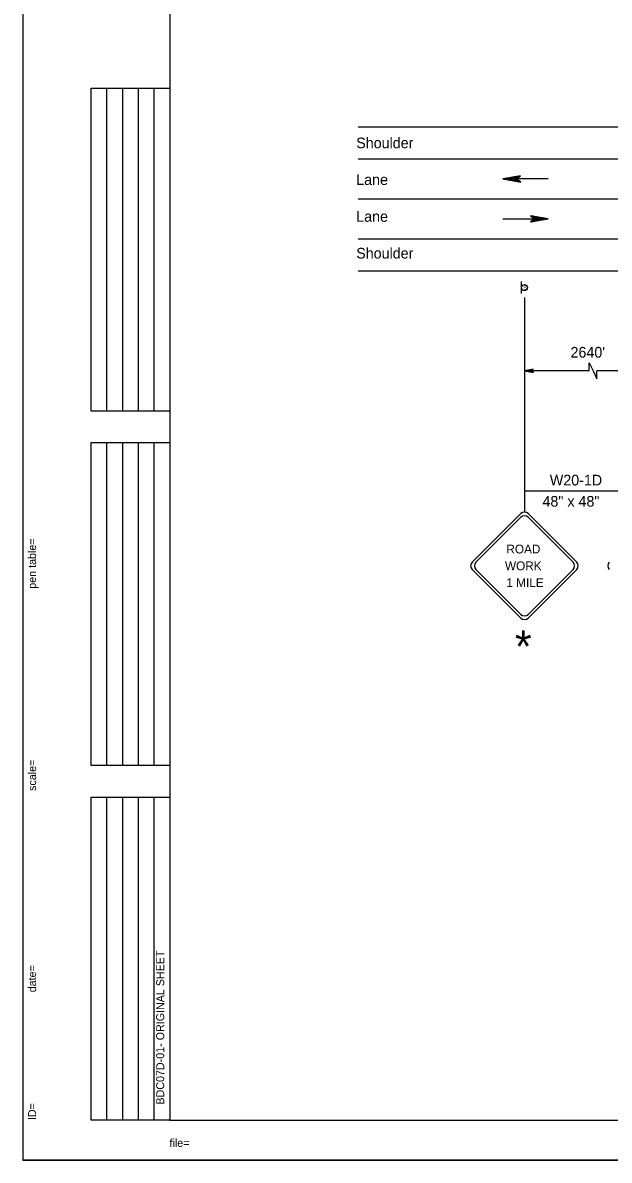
# Model space of a CAD drawing. Extents: x 499945 to 500993, y 499985 to 500645.
# Drawn here: x 499944.8 to 500164.6, y 499985 to 500411.3 of the extents above; entities that cross this region are included whole.
import ezdxf

# ---------------------------------------------------------------- set-up
doc = ezdxf.new("R2010")
doc.units = 0
for name, color, linetype in [('1', 7, 'Continuous'), ('24', 7, 'Continuous'), ('39', 7, 'Continuous'), ('41', 7, 'Continuous'), ('5', 7, 'Continuous'), ('56', 7, 'Continuous'), ('60', 7, 'Continuous')]:
    doc.layers.add(name, color=color, linetype=linetype)

msp = doc.modelspace()

# ---------------------------------------------------------------- linework, layer by layer
at = {"layer": '1'}
for p, q in [((500000, 500630), (500000, 500000)), ((499970.47, 500265.75), (499970.47, 500386.81)), ((499970.47, 500386.81), (500000, 500386.81)), ((499976.38, 500265.75), (499976.38, 500386.81)), ((499982.28, 500265.75), (499982.28, 500386.81)), ((499988.19, 500265.75), (499988.19, 500386.81)), ((499994.09, 500265.75), (499994.09, 500386.81)), ((500070.55, 500372.23), (500885.21, 500372.23)), ((500070.55, 500360.24), (500885.21, 500360.24)), ((500110.21, 500360.24), (500885.21, 500360.24)), ((500070.55, 500345.25), (500317.24, 500345.25)), ((500070.55, 500330.26), (500885.21, 500330.26)), ((500070.55, 500318.27), (500885.21, 500318.27)), ((500132.85, 500308.29), (500132.85, 500227.9)), ((500157.08, 500280.81), (500157.08, 500283.81)), ((500157.08, 500283.81), (500158.53, 500280.81)), ((500157.08, 500280.81), (500132.85, 500280.81)), ((500158.53, 500280.81), (500159.97, 500277.82)), ((500184.2, 500280.81), (500159.97, 500280.81)), ((500159.97, 500277.82), (500159.97, 500280.81)), ((500000, 500265.75), (499970.47, 500265.75)), ((499970.47, 500132.87), (499970.47, 500253.94)), ((499970.47, 500253.94), (500000, 500253.94)), ((499976.38, 500132.87), (499976.38, 500253.94)), ((499982.28, 500132.87), (499982.28, 500253.94)), ((499988.19, 500132.87), (499988.19, 500253.94)), ((499994.09, 500132.87), (499994.09, 500253.94)), ((500132.85, 500235.89), (500170.89, 500235.89)), ((500000, 500132.87), (499970.47, 500132.87)), ((499970.47, 500000), (499970.47, 500121.06)), ((499970.47, 500121.06), (500000, 500121.06)), ((499976.38, 500000), (499976.38, 500121.06)), ((499982.28, 500000), (499982.28, 500121.06)), ((499988.19, 500000), (499988.19, 500121.06)), ((499994.09, 500000), (499994.09, 500121.06)), ((500000, 500000), (499970.47, 500000)), ((500000, 500000), (500990, 500000)), ((500993, 499985), (499944.83, 499985))]:
    msp.add_line(p, q, dxfattribs=at)
at = {"layer": '24'}
for p, q in [((500141.77, 500352.75), (500129.84, 500352.75)), ((500124.78, 500337.76), (500136.71, 500337.76))]:
    msp.add_line(p, q, dxfattribs=at)
for points in [[(500124.78, 500352.75), (500131.43, 500351.57), (500129.84, 500352.75), (500131.4, 500353.9), (500124.78, 500352.75), (500125.23, 500352.76), (500131.25, 500351.66), (500129.72, 500352.76), (500131.13, 500353.81), (500125.46, 500352.78), (500125.68, 500352.75), (500130.84, 500351.83), (500129.68, 500352.76), (500130.87, 500353.66), (500125.79, 500352.75), (500126.01, 500352.78), (500130.51, 500351.97), (500129.64, 500352.75), (500130.53, 500353.56), (500126.65, 500352.78), (500127.02, 500352.78), (500130.18, 500352.13), (500129.57, 500352.73), (500130.23, 500353.39), (500127.09, 500352.75), (500127.45, 500352.73), (500129.82, 500352.32), (500129.36, 500352.78), (500129.86, 500353.24), (500127.77, 500352.75), (500128.11, 500352.71), (500129.53, 500352.44), (500129.3, 500352.76), (500129.69, 500353.12), (500128.28, 500352.75), (500129.21, 500352.53), (500129.08, 500352.78), (500129.48, 500353.04), (500128.51, 500352.78), (500129.12, 500352.63), (500128.87, 500352.83), (500129.16, 500352.95), (500128.87, 500352.76), (500129.02, 500352.73)], [(500141.77, 500337.76), (500135.12, 500338.93), (500136.71, 500337.76), (500135.16, 500336.6), (500141.77, 500337.76), (500141.33, 500337.75), (500135.31, 500338.85), (500136.84, 500337.74), (500135.43, 500336.69), (500141.09, 500337.73), (500140.87, 500337.76), (500135.71, 500338.68), (500136.87, 500337.75), (500135.68, 500336.84), (500140.77, 500337.76), (500140.55, 500337.73), (500136.04, 500338.54), (500136.92, 500337.76), (500136.02, 500336.95), (500139.91, 500337.73), (500139.53, 500337.73), (500136.37, 500338.37), (500136.99, 500337.78), (500136.33, 500337.12), (500139.46, 500337.76), (500139.11, 500337.78), (500136.73, 500338.19), (500137.19, 500337.73), (500136.7, 500337.27), (500138.78, 500337.76), (500138.45, 500337.79), (500137.02, 500338.06), (500137.26, 500337.74), (500136.87, 500337.39), (500138.27, 500337.76), (500137.34, 500337.98), (500137.48, 500337.73), (500137.07, 500337.47), (500138.04, 500337.73), (500137.43, 500337.88), (500137.69, 500337.68), (500137.39, 500337.56), (500137.68, 500337.74), (500137.53, 500337.78)], [(500132.85, 500280.81), (500136.17, 500280.23), (500135.38, 500280.81), (500136.15, 500281.39), (500132.85, 500280.81), (500133.07, 500280.82), (500136.08, 500280.27), (500135.31, 500280.82), (500136.02, 500281.35), (500133.19, 500280.83), (500133.3, 500280.81), (500135.88, 500280.35), (500135.3, 500280.82), (500135.89, 500281.27), (500133.35, 500280.81), (500133.46, 500280.83), (500135.71, 500280.42), (500135.27, 500280.81), (500135.72, 500281.22), (500133.78, 500280.83), (500133.97, 500280.83), (500135.54, 500280.51), (500135.24, 500280.8), (500135.57, 500281.13), (500134, 500280.81), (500134.18, 500280.8), (500135.36, 500280.6), (500135.14, 500280.83), (500135.38, 500281.06), (500134.34, 500280.81), (500134.51, 500280.8), (500135.22, 500280.66), (500135.1, 500280.82), (500135.3, 500281), (500134.59, 500280.81), (500135.06, 500280.7), (500134.99, 500280.83), (500135.2, 500280.96), (500134.71, 500280.83), (500135.02, 500280.75), (500134.89, 500280.85), (500135.03, 500280.91), (500134.89, 500280.82), (500134.97, 500280.8)]]:
    msp.add_lwpolyline(points, dxfattribs=at)
at = {"layer": '41'}
msp.add_lwpolyline([(499944.83, 499985), (500993, 499985), (500993, 500645), (499944.83, 500645)], close=True, dxfattribs=at)
at = {"layer": '56'}
for p, q in [((500131.72, 500309.77), (500131.72, 500314.27)), ((500113.26, 500209.12), (500131.46, 500227.33)), ((500134.23, 500227.33), (500152.43, 500209.12)), ((500114.64, 500209.12), (500131.46, 500225.94)), ((500134.23, 500225.94), (500151.05, 500209.12)), ((500113.26, 500206.35), (500131.46, 500188.15)), ((500114.64, 500206.35), (500131.46, 500189.54)), ((500134.23, 500189.54), (500151.05, 500206.35)), ((500134.23, 500188.15), (500152.43, 500206.35))]:
    msp.add_line(p, q, dxfattribs=at)
msp.add_circle((500132.85, 500312.02), 1.12, dxfattribs=at)
for centre, start, end in [((500132.85, 500225.94), 45, 135), ((500132.85, 500224.56), 45, 135), ((500114.64, 500207.74), 135, 225), ((500116.03, 500207.74), 135, 225), ((500149.66, 500207.74), 315, 45), ((500151.05, 500207.74), 315, 45), ((500166, 500207.74), 135, 225), ((500132.85, 500190.92), 225, 315), ((500132.85, 500189.54), 225, 315)]:
    msp.add_arc(centre, 1.96, start, end, dxfattribs=at)
at = {"layer": '60'}
for p, q in [((500132.85, 500227.9), (500132.85, 500227.9)), ((500132.85, 500187.58), (500132.85, 500187.58))]:
    msp.add_line(p, q, dxfattribs=at)
msp.add_circle((500132.85, 500312.02), 1.12, dxfattribs=at)

# ---------------------------------------------------------------- texts
at = {"layer": '1'}
for s, height, p in [("2640'", 4, (500150.1, 500285.78)), ('W20-1D', 4, (500142.35, 500237.86)), ('48" x 48"', 4, (500139.6, 500229.93)), ('*', 11.99, (500129.28, 500171.58)), ('file=', 3, (499999.84, 499990)), ('...................bob..................', 0.0432, (500009.83, 499990))]:
    msp.add_text(s, height=height, dxfattribs=at).set_placement(p)
for s, height, p in [('...................pentable..................', 0.0432, (499949.83, 500223.07)), ('pen table=', 3, (499949.83, 500199.16)), ('......scale......', 0.0432, (499949.83, 500138.07)), ('scale=', 3, (499949.83, 500123.39)), ('.......time......', 0.0432, (499949.83, 500061.07)), ('date=', 3, (499949.83, 500047.94)), ('ID=', 3, (499949.83, 500000.03)), ('............who............', 0.0432, (499949.83, 500008))]:
    msp.add_text(s, height=height, rotation=90, dxfattribs=at).set_placement(p)
at = {"layer": '39'}
for s, p in [('ROAD', (500126.07, 500212.39)), ('WORK', (500125.54, 500206.09)), ('1 MILE', (500126.06, 500199.79))]:
    msp.add_text(s, height=3.3, dxfattribs=at).set_placement(p)
msp.add_text('BDC07D-01- ORIGINAL SHEET', height=3, rotation=90, dxfattribs=at).set_placement((499997.84, 500005.86))
at = {"layer": '5'}
for s, p in [('Shoulder', (500069.8, 500364.24)), ('Lane', (500069.8, 500350.46)), ('Lane', (500069.8, 500336.68)), ('Shoulder', (500069.8, 500322.9))]:
    msp.add_text(s, height=4, dxfattribs=at).set_placement(p)
at = {"layer": '56'}
msp.add_text('S', height=1.5, dxfattribs=at).set_placement((500132.39, 500311.27))

doc.saveas('drawing.dxf')
